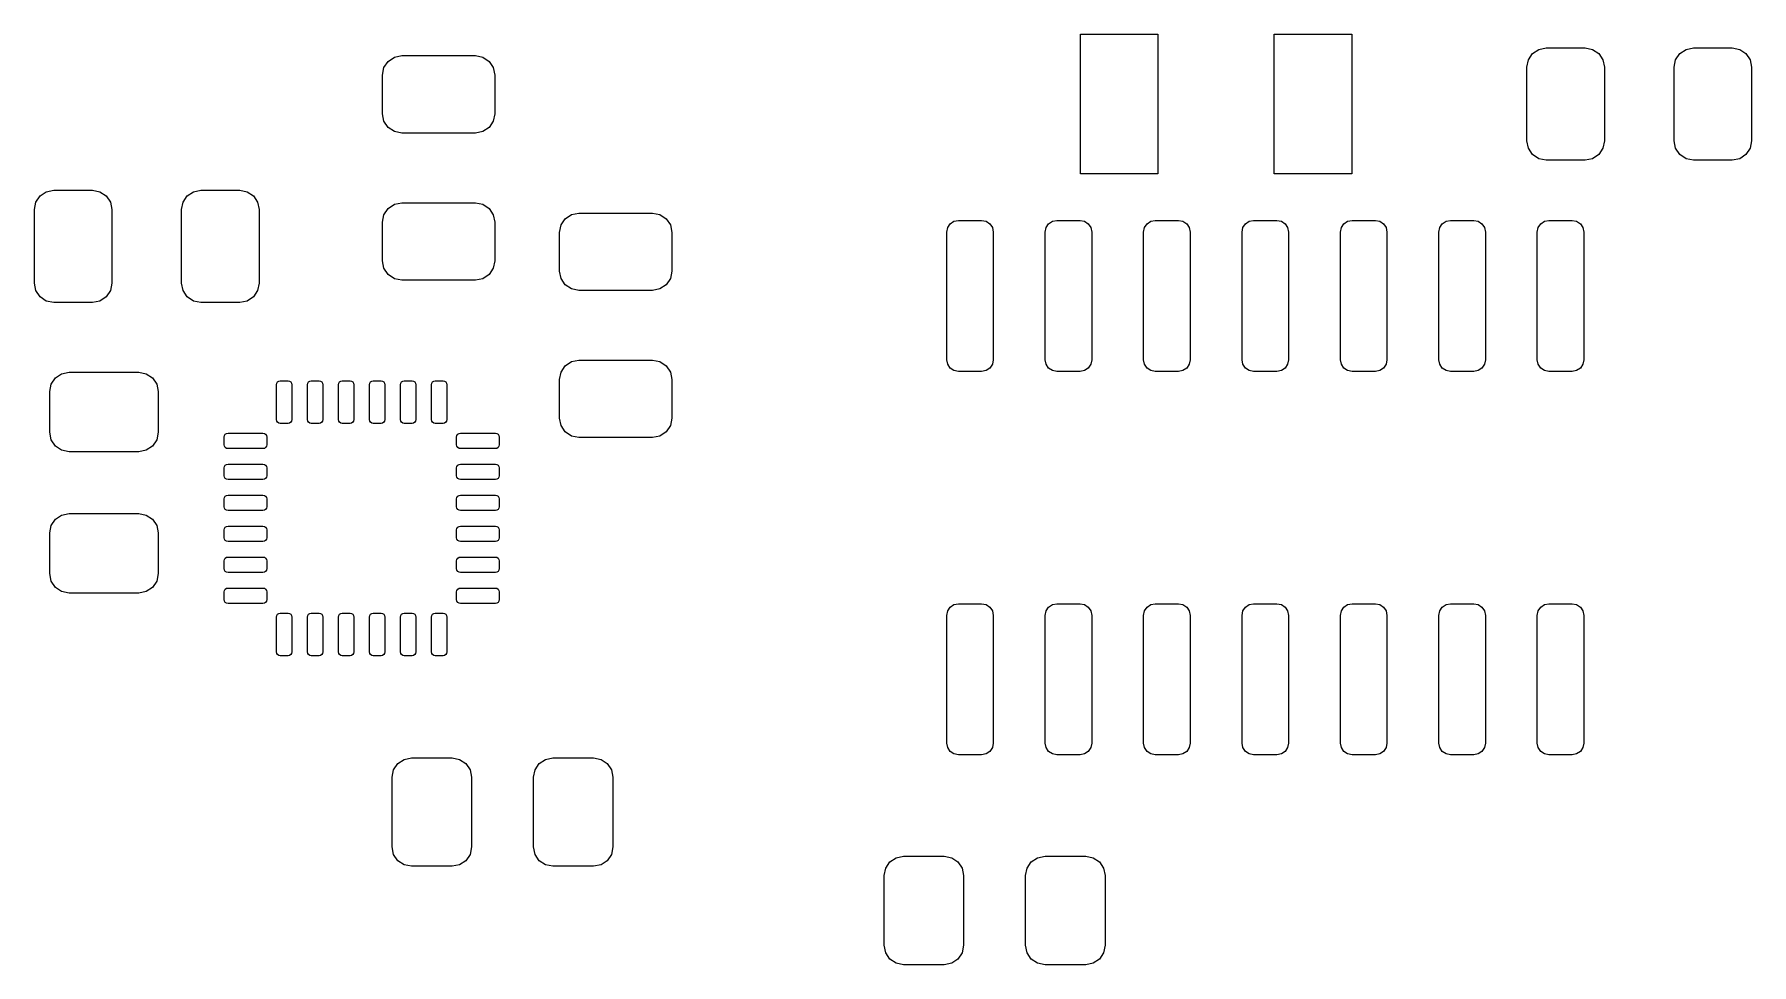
# Model space of a CAD drawing. Header units: inches. Extents: x -2.14 to 1.75, y 0.51 to 2.77.
# Drawn here: x -0.105 to 0.767, y 0.797 to 1.27 of the extents above; entities that cross this region are included whole.
import ezdxf

# ---------------------------------------------------------------- set-up
doc = ezdxf.new("R2010")
doc.units = ezdxf.units.IN
doc.header["$MEASUREMENT"] = 0
doc.layers.add('BLACK', color=250, linetype='CONTINUOUS')

msp = doc.modelspace()

# ---------------------------------------------------------------- linework, layer by layer
at = {"layer": 'BLACK', "linetype": 'CONTINUOUS'}
for p, q in [((0.4261, 1.19957), (0.4261, 1.27043)), ((0.4261, 1.27043), (0.46547, 1.27043)), ((0.46547, 1.27043), (0.46547, 1.19957)), ((0.52453, 1.19957), (0.52453, 1.27043)), ((0.52453, 1.27043), (0.5639, 1.27043)), ((0.5639, 1.27043), (0.5639, 1.19957)), ((0.07221, 1.25351), (0.07434, 1.2567)), ((0.07434, 1.2567), (0.07753, 1.25884)), ((0.07753, 1.25884), (0.0813, 1.25959)), ((0.0813, 1.25959), (0.1187, 1.25959)), ((0.1187, 1.25959), (0.12247, 1.25884)), ((0.12247, 1.25884), (0.12566, 1.2567)), ((0.12566, 1.2567), (0.12779, 1.25351)), ((0.65291, 1.2537), (0.65366, 1.25747)), ((0.65366, 1.25747), (0.6558, 1.26066)), ((0.6558, 1.26066), (0.65899, 1.26279)), ((0.65899, 1.26279), (0.66276, 1.26354)), ((0.66276, 1.26354), (0.68244, 1.26354)), ((0.68244, 1.26354), (0.68621, 1.26279)), ((0.68621, 1.26279), (0.6894, 1.26066)), ((0.6894, 1.26066), (0.69153, 1.25747)), ((0.69153, 1.25747), (0.69228, 1.2537)), ((0.72772, 1.2537), (0.72847, 1.25747)), ((0.72847, 1.25747), (0.7306, 1.26066)), ((0.7306, 1.26066), (0.73379, 1.26279)), ((0.73379, 1.26279), (0.73756, 1.26354)), ((0.73756, 1.26354), (0.75724, 1.26354)), ((0.75724, 1.26354), (0.76101, 1.26279)), ((0.76101, 1.26279), (0.7642, 1.26066)), ((0.7642, 1.26066), (0.76634, 1.25747)), ((0.76634, 1.25747), (0.76709, 1.2537)), ((0.07146, 1.24974), (0.07221, 1.25351)), ((0.07146, 1.23006), (0.07146, 1.24974)), ((0.12779, 1.25351), (0.12854, 1.24974)), ((0.12854, 1.24974), (0.12854, 1.23006)), ((0.65291, 1.2163), (0.65291, 1.2537)), ((0.69228, 1.2537), (0.69228, 1.2163)), ((0.72772, 1.2163), (0.72772, 1.2537)), ((0.76709, 1.2537), (0.76709, 1.2163)), ((0.07221, 1.22629), (0.07146, 1.23006)), ((0.07434, 1.2231), (0.07221, 1.22629)), ((0.07753, 1.22097), (0.07434, 1.2231)), ((0.12566, 1.2231), (0.12247, 1.22097)), ((0.12779, 1.22629), (0.12566, 1.2231)), ((0.12854, 1.23006), (0.12779, 1.22629)), ((0.0813, 1.22022), (0.07753, 1.22097)), ((0.1187, 1.22022), (0.0813, 1.22022)), ((0.12247, 1.22097), (0.1187, 1.22022)), ((0.65366, 1.21253), (0.65291, 1.2163)), ((0.69228, 1.2163), (0.69153, 1.21253)), ((0.72847, 1.21253), (0.72772, 1.2163)), ((0.76709, 1.2163), (0.76634, 1.21253)), ((0.6558, 1.20934), (0.65366, 1.21253)), ((0.65899, 1.20721), (0.6558, 1.20934)), ((0.66276, 1.20646), (0.65899, 1.20721)), ((0.68244, 1.20646), (0.66276, 1.20646)), ((0.68621, 1.20721), (0.68244, 1.20646)), ((0.6894, 1.20934), (0.68621, 1.20721)), ((0.69153, 1.21253), (0.6894, 1.20934)), ((0.7306, 1.20934), (0.72847, 1.21253)), ((0.73379, 1.20721), (0.7306, 1.20934)), ((0.73756, 1.20646), (0.73379, 1.20721)), ((0.75724, 1.20646), (0.73756, 1.20646)), ((0.76101, 1.20721), (0.75724, 1.20646)), ((0.7642, 1.20934), (0.76101, 1.20721)), ((0.76634, 1.21253), (0.7642, 1.20934)), ((0.46547, 1.19957), (0.4261, 1.19957)), ((0.5639, 1.19957), (0.52453, 1.19957)), ((-0.10461, 1.18507), (-0.10247, 1.18826)), ((-0.10247, 1.18826), (-0.09928, 1.19039)), ((-0.09928, 1.19039), (-0.09551, 1.19114)), ((-0.09551, 1.19114), (-0.07583, 1.19114)), ((-0.07583, 1.19114), (-0.07206, 1.19039)), ((-0.07206, 1.19039), (-0.06887, 1.18826)), ((-0.06887, 1.18826), (-0.06673, 1.18507)), ((-0.0298, 1.18507), (-0.02767, 1.18826)), ((-0.02767, 1.18826), (-0.02448, 1.19039)), ((-0.02448, 1.19039), (-0.02071, 1.19114)), ((-0.02071, 1.19114), (-0.00102, 1.19114)), ((-0.00102, 1.19114), (0.00274, 1.19039)), ((0.00274, 1.19039), (0.00594, 1.18826)), ((0.00594, 1.18826), (0.00807, 1.18507)), ((-0.10535, 1.1813), (-0.10461, 1.18507)), ((-0.10535, 1.1439), (-0.10535, 1.1813)), ((-0.06673, 1.18507), (-0.06598, 1.1813)), ((-0.06598, 1.1813), (-0.06598, 1.1439)), ((-0.03055, 1.1813), (-0.0298, 1.18507)), ((-0.03055, 1.1439), (-0.03055, 1.1813)), ((0.00807, 1.18507), (0.00882, 1.1813)), ((0.00882, 1.1813), (0.00882, 1.1439)), ((0.07146, 1.17494), (0.07221, 1.17871)), ((0.07221, 1.17871), (0.07434, 1.1819)), ((0.07434, 1.1819), (0.07753, 1.18403)), ((0.07753, 1.18403), (0.0813, 1.18478)), ((0.0813, 1.18478), (0.1187, 1.18478)), ((0.1187, 1.18478), (0.12247, 1.18403)), ((0.12247, 1.18403), (0.12566, 1.1819)), ((0.12566, 1.1819), (0.12779, 1.17871)), ((0.12779, 1.17871), (0.12854, 1.17494)), ((0.16434, 1.1767), (0.16753, 1.17884)), ((0.16753, 1.17884), (0.1713, 1.17959)), ((0.1713, 1.17959), (0.2087, 1.17959)), ((0.2087, 1.17959), (0.21247, 1.17884)), ((0.21247, 1.17884), (0.21566, 1.1767)), ((0.07146, 1.15526), (0.07146, 1.17494)), ((0.12854, 1.17494), (0.12854, 1.15526)), ((0.16146, 1.16974), (0.16221, 1.17351)), ((0.16146, 1.15006), (0.16146, 1.16974)), ((0.16221, 1.17351), (0.16434, 1.1767)), ((0.21566, 1.1767), (0.21779, 1.17351)), ((0.21779, 1.17351), (0.21854, 1.16974)), ((0.21854, 1.16974), (0.21854, 1.15006)), ((0.35819, 1.16992), (0.35864, 1.17218)), ((0.35819, 1.10496), (0.35819, 1.16992)), ((0.35864, 1.17218), (0.35992, 1.1741)), ((0.35992, 1.1741), (0.36183, 1.17538)), ((0.36183, 1.17538), (0.36409, 1.17583)), ((0.36409, 1.17583), (0.37591, 1.17583)), ((0.37591, 1.17583), (0.37817, 1.17538)), ((0.37817, 1.17538), (0.38008, 1.1741)), ((0.38008, 1.1741), (0.38136, 1.17218)), ((0.38136, 1.17218), (0.38181, 1.16992)), ((0.38181, 1.16992), (0.38181, 1.10496)), ((0.40819, 1.16992), (0.40864, 1.17218)), ((0.40819, 1.10496), (0.40819, 1.16992)), ((0.40864, 1.17218), (0.40992, 1.1741)), ((0.40992, 1.1741), (0.41183, 1.17538)), ((0.41183, 1.17538), (0.41409, 1.17583)), ((0.41409, 1.17583), (0.42591, 1.17583)), ((0.42591, 1.17583), (0.42817, 1.17538)), ((0.42817, 1.17538), (0.43008, 1.1741)), ((0.43008, 1.1741), (0.43136, 1.17218)), ((0.43136, 1.17218), (0.43181, 1.16992)), ((0.43181, 1.16992), (0.43181, 1.10496)), ((0.45819, 1.16992), (0.45864, 1.17218)), ((0.45819, 1.10496), (0.45819, 1.16992)), ((0.45864, 1.17218), (0.45992, 1.1741)), ((0.45992, 1.1741), (0.46183, 1.17538)), ((0.46183, 1.17538), (0.46409, 1.17583)), ((0.46409, 1.17583), (0.47591, 1.17583)), ((0.47591, 1.17583), (0.47817, 1.17538)), ((0.47817, 1.17538), (0.48008, 1.1741)), ((0.48008, 1.1741), (0.48136, 1.17218)), ((0.48136, 1.17218), (0.48181, 1.16992)), ((0.48181, 1.16992), (0.48181, 1.10496)), ((0.50819, 1.16992), (0.50864, 1.17218)), ((0.50819, 1.10496), (0.50819, 1.16992)), ((0.50864, 1.17218), (0.50992, 1.1741)), ((0.50992, 1.1741), (0.51183, 1.17538)), ((0.51183, 1.17538), (0.51409, 1.17583)), ((0.51409, 1.17583), (0.52591, 1.17583)), ((0.52591, 1.17583), (0.52817, 1.17538)), ((0.52817, 1.17538), (0.53008, 1.1741)), ((0.53008, 1.1741), (0.53136, 1.17218)), ((0.53136, 1.17218), (0.53181, 1.16992)), ((0.53181, 1.16992), (0.53181, 1.10496)), ((0.55819, 1.16992), (0.55864, 1.17218)), ((0.55819, 1.10496), (0.55819, 1.16992)), ((0.55864, 1.17218), (0.55992, 1.1741)), ((0.55992, 1.1741), (0.56183, 1.17538)), ((0.56183, 1.17538), (0.56409, 1.17583)), ((0.56409, 1.17583), (0.57591, 1.17583)), ((0.57591, 1.17583), (0.57817, 1.17538)), ((0.57817, 1.17538), (0.58008, 1.1741)), ((0.58008, 1.1741), (0.58136, 1.17218)), ((0.58136, 1.17218), (0.58181, 1.16992)), ((0.58181, 1.16992), (0.58181, 1.10496)), ((0.60819, 1.16992), (0.60864, 1.17218)), ((0.60819, 1.10496), (0.60819, 1.16992)), ((0.60864, 1.17218), (0.60992, 1.1741)), ((0.60992, 1.1741), (0.61183, 1.17538)), ((0.61183, 1.17538), (0.61409, 1.17583)), ((0.61409, 1.17583), (0.62591, 1.17583)), ((0.62591, 1.17583), (0.62817, 1.17538)), ((0.62817, 1.17538), (0.63008, 1.1741)), ((0.63008, 1.1741), (0.63136, 1.17218)), ((0.63136, 1.17218), (0.63181, 1.16992)), ((0.63181, 1.16992), (0.63181, 1.10496)), ((0.65819, 1.16992), (0.65864, 1.17218)), ((0.65819, 1.10496), (0.65819, 1.16992)), ((0.65864, 1.17218), (0.65992, 1.1741)), ((0.65992, 1.1741), (0.66183, 1.17538)), ((0.66183, 1.17538), (0.66409, 1.17583)), ((0.66409, 1.17583), (0.67591, 1.17583)), ((0.67591, 1.17583), (0.67817, 1.17538)), ((0.67817, 1.17538), (0.68008, 1.1741)), ((0.68008, 1.1741), (0.68136, 1.17218)), ((0.68136, 1.17218), (0.68181, 1.16992)), ((0.68181, 1.16992), (0.68181, 1.10496)), ((0.07221, 1.15149), (0.07146, 1.15526)), ((0.12854, 1.15526), (0.12779, 1.15149)), ((-0.10461, 1.14013), (-0.10535, 1.1439)), ((-0.06598, 1.1439), (-0.06673, 1.14013)), ((-0.0298, 1.14013), (-0.03055, 1.1439)), ((0.00882, 1.1439), (0.00807, 1.14013)), ((0.07434, 1.1483), (0.07221, 1.15149)), ((0.07753, 1.14616), (0.07434, 1.1483)), ((0.0813, 1.14541), (0.07753, 1.14616)), ((0.1187, 1.14541), (0.0813, 1.14541)), ((0.12247, 1.14616), (0.1187, 1.14541)), ((0.12566, 1.1483), (0.12247, 1.14616)), ((0.12779, 1.15149), (0.12566, 1.1483)), ((0.16221, 1.14629), (0.16146, 1.15006)), ((0.16434, 1.1431), (0.16221, 1.14629)), ((0.16753, 1.14097), (0.16434, 1.1431)), ((0.21566, 1.1431), (0.21247, 1.14097)), ((0.21779, 1.14629), (0.21566, 1.1431)), ((0.21854, 1.15006), (0.21779, 1.14629)), ((-0.10247, 1.13694), (-0.10461, 1.14013)), ((-0.09928, 1.1348), (-0.10247, 1.13694)), ((-0.09551, 1.13406), (-0.09928, 1.1348)), ((-0.07206, 1.1348), (-0.07583, 1.13406)), ((-0.06887, 1.13694), (-0.07206, 1.1348)), ((-0.06673, 1.14013), (-0.06887, 1.13694)), ((-0.02767, 1.13694), (-0.0298, 1.14013)), ((-0.02448, 1.1348), (-0.02767, 1.13694)), ((-0.02071, 1.13406), (-0.02448, 1.1348)), ((0.00274, 1.1348), (-0.00102, 1.13406)), ((0.00594, 1.13694), (0.00274, 1.1348)), ((0.00807, 1.14013), (0.00594, 1.13694)), ((0.1713, 1.14022), (0.16753, 1.14097)), ((0.2087, 1.14022), (0.1713, 1.14022)), ((0.21247, 1.14097), (0.2087, 1.14022)), ((-0.07583, 1.13406), (-0.09551, 1.13406)), ((-0.00102, 1.13406), (-0.02071, 1.13406)), ((0.16221, 1.09871), (0.16434, 1.1019)), ((0.16434, 1.1019), (0.16753, 1.10403)), ((0.16753, 1.10403), (0.1713, 1.10478)), ((0.1713, 1.10478), (0.2087, 1.10478)), ((0.2087, 1.10478), (0.21247, 1.10403)), ((0.21247, 1.10403), (0.21566, 1.1019)), ((0.21566, 1.1019), (0.21779, 1.09871)), ((0.35864, 1.1027), (0.35819, 1.10496)), ((0.35992, 1.10078), (0.35864, 1.1027)), ((0.36183, 1.0995), (0.35992, 1.10078)), ((0.36409, 1.09906), (0.36183, 1.0995)), ((0.37817, 1.0995), (0.37591, 1.09906)), ((0.38008, 1.10078), (0.37817, 1.0995)), ((0.38136, 1.1027), (0.38008, 1.10078)), ((0.38181, 1.10496), (0.38136, 1.1027)), ((0.40864, 1.1027), (0.40819, 1.10496)), ((0.40992, 1.10078), (0.40864, 1.1027)), ((0.41183, 1.0995), (0.40992, 1.10078)), ((0.41409, 1.09906), (0.41183, 1.0995)), ((0.42817, 1.0995), (0.42591, 1.09906)), ((0.43008, 1.10078), (0.42817, 1.0995)), ((0.43136, 1.1027), (0.43008, 1.10078)), ((0.43181, 1.10496), (0.43136, 1.1027)), ((0.45864, 1.1027), (0.45819, 1.10496)), ((0.45992, 1.10078), (0.45864, 1.1027)), ((0.46183, 1.0995), (0.45992, 1.10078)), ((0.46409, 1.09906), (0.46183, 1.0995)), ((0.47817, 1.0995), (0.47591, 1.09906)), ((0.48008, 1.10078), (0.47817, 1.0995)), ((0.48136, 1.1027), (0.48008, 1.10078)), ((0.48181, 1.10496), (0.48136, 1.1027)), ((0.50864, 1.1027), (0.50819, 1.10496)), ((0.50992, 1.10078), (0.50864, 1.1027)), ((0.51183, 1.0995), (0.50992, 1.10078)), ((0.51409, 1.09906), (0.51183, 1.0995)), ((0.52817, 1.0995), (0.52591, 1.09906)), ((0.53008, 1.10078), (0.52817, 1.0995)), ((0.53136, 1.1027), (0.53008, 1.10078)), ((0.53181, 1.10496), (0.53136, 1.1027)), ((0.55864, 1.1027), (0.55819, 1.10496)), ((0.55992, 1.10078), (0.55864, 1.1027)), ((0.56183, 1.0995), (0.55992, 1.10078)), ((0.56409, 1.09906), (0.56183, 1.0995)), ((0.57817, 1.0995), (0.57591, 1.09906)), ((0.58008, 1.10078), (0.57817, 1.0995)), ((0.58136, 1.1027), (0.58008, 1.10078)), ((0.58181, 1.10496), (0.58136, 1.1027)), ((0.60864, 1.1027), (0.60819, 1.10496)), ((0.60992, 1.10078), (0.60864, 1.1027)), ((0.61183, 1.0995), (0.60992, 1.10078)), ((0.61409, 1.09906), (0.61183, 1.0995)), ((0.62817, 1.0995), (0.62591, 1.09906)), ((0.63008, 1.10078), (0.62817, 1.0995)), ((0.63136, 1.1027), (0.63008, 1.10078)), ((0.63181, 1.10496), (0.63136, 1.1027)), ((0.65864, 1.1027), (0.65819, 1.10496)), ((0.65992, 1.10078), (0.65864, 1.1027)), ((0.66183, 1.0995), (0.65992, 1.10078)), ((0.66409, 1.09906), (0.66183, 1.0995)), ((0.67817, 1.0995), (0.67591, 1.09906)), ((0.68008, 1.10078), (0.67817, 1.0995)), ((0.68136, 1.1027), (0.68008, 1.10078)), ((0.68181, 1.10496), (0.68136, 1.1027)), ((-0.09756, 1.08876), (-0.09681, 1.09253)), ((-0.09681, 1.09253), (-0.09468, 1.09572)), ((-0.09468, 1.09572), (-0.09148, 1.09785)), ((-0.09148, 1.09785), (-0.08772, 1.0986)), ((-0.08772, 1.0986), (-0.05228, 1.0986)), ((-0.05228, 1.0986), (-0.04852, 1.09785)), ((-0.04852, 1.09785), (-0.04532, 1.09572)), ((-0.04532, 1.09572), (-0.04319, 1.09253)), ((-0.04319, 1.09253), (-0.04244, 1.08876)), ((0.01764, 1.09228), (0.01779, 1.09304)), ((0.01764, 1.07457), (0.01764, 1.09228)), ((0.01779, 1.09304), (0.01821, 1.09368)), ((0.01821, 1.09368), (0.01885, 1.0941)), ((0.01885, 1.0941), (0.01961, 1.09425)), ((0.01961, 1.09425), (0.02354, 1.09425)), ((0.02354, 1.09425), (0.0243, 1.0941)), ((0.0243, 1.0941), (0.02494, 1.09368)), ((0.02494, 1.09368), (0.02536, 1.09304)), ((0.02536, 1.09304), (0.02551, 1.09228)), ((0.02551, 1.09228), (0.02551, 1.07457)), ((0.03339, 1.09228), (0.03354, 1.09304)), ((0.03339, 1.07457), (0.03339, 1.09228)), ((0.03354, 1.09304), (0.03396, 1.09368)), ((0.03396, 1.09368), (0.0346, 1.0941)), ((0.0346, 1.0941), (0.03535, 1.09425)), ((0.03535, 1.09425), (0.03929, 1.09425)), ((0.03929, 1.09425), (0.04004, 1.0941)), ((0.04004, 1.0941), (0.04068, 1.09368)), ((0.04068, 1.09368), (0.04111, 1.09304)), ((0.04111, 1.09304), (0.04126, 1.09228)), ((0.04126, 1.09228), (0.04126, 1.07457)), ((0.04913, 1.09228), (0.04928, 1.09304)), ((0.04913, 1.07457), (0.04913, 1.09228)), ((0.04928, 1.09304), (0.04971, 1.09368)), ((0.04971, 1.09368), (0.05035, 1.0941)), ((0.05035, 1.0941), (0.0511, 1.09425)), ((0.0511, 1.09425), (0.05504, 1.09425)), ((0.05504, 1.09425), (0.05579, 1.0941)), ((0.05579, 1.0941), (0.05643, 1.09368)), ((0.05643, 1.09368), (0.05686, 1.09304)), ((0.05686, 1.09304), (0.05701, 1.09228)), ((0.05701, 1.09228), (0.05701, 1.07457)), ((0.06488, 1.09228), (0.06503, 1.09304)), ((0.06488, 1.07457), (0.06488, 1.09228)), ((0.06503, 1.09304), (0.06546, 1.09368)), ((0.06546, 1.09368), (0.0661, 1.0941)), ((0.0661, 1.0941), (0.06685, 1.09425)), ((0.06685, 1.09425), (0.07079, 1.09425)), ((0.07079, 1.09425), (0.07154, 1.0941)), ((0.07154, 1.0941), (0.07218, 1.09368)), ((0.07218, 1.09368), (0.07261, 1.09304)), ((0.07261, 1.09304), (0.07276, 1.09228)), ((0.07276, 1.09228), (0.07276, 1.07457)), ((0.08063, 1.09228), (0.08078, 1.09304)), ((0.08063, 1.07457), (0.08063, 1.09228)), ((0.08078, 1.09304), (0.08121, 1.09368)), ((0.08121, 1.09368), (0.08185, 1.0941)), ((0.08185, 1.0941), (0.0826, 1.09425)), ((0.0826, 1.09425), (0.08654, 1.09425)), ((0.08654, 1.09425), (0.08729, 1.0941)), ((0.08729, 1.0941), (0.08793, 1.09368)), ((0.08793, 1.09368), (0.08835, 1.09304)), ((0.08835, 1.09304), (0.0885, 1.09228)), ((0.0885, 1.09228), (0.0885, 1.07457)), ((0.09638, 1.09228), (0.09653, 1.09304)), ((0.09638, 1.07457), (0.09638, 1.09228)), ((0.09653, 1.09304), (0.09695, 1.09368)), ((0.09695, 1.09368), (0.09759, 1.0941)), ((0.09759, 1.0941), (0.09835, 1.09425)), ((0.09835, 1.09425), (0.10228, 1.09425)), ((0.10228, 1.09425), (0.10304, 1.0941)), ((0.10304, 1.0941), (0.10368, 1.09368)), ((0.10368, 1.09368), (0.1041, 1.09304)), ((0.1041, 1.09304), (0.10425, 1.09228)), ((0.10425, 1.09228), (0.10425, 1.07457)), ((0.16146, 1.09494), (0.16221, 1.09871)), ((0.16146, 1.07526), (0.16146, 1.09494)), ((0.21779, 1.09871), (0.21854, 1.09494)), ((0.21854, 1.09494), (0.21854, 1.07526)), ((0.37591, 1.09906), (0.36409, 1.09906)), ((0.42591, 1.09906), (0.41409, 1.09906)), ((0.47591, 1.09906), (0.46409, 1.09906)), ((0.52591, 1.09906), (0.51409, 1.09906)), ((0.57591, 1.09906), (0.56409, 1.09906)), ((0.62591, 1.09906), (0.61409, 1.09906)), ((0.67591, 1.09906), (0.66409, 1.09906)), ((-0.09756, 1.06809), (-0.09756, 1.08876)), ((-0.04244, 1.08876), (-0.04244, 1.06809)), ((0.01779, 1.07381), (0.01764, 1.07457)), ((0.01821, 1.07317), (0.01779, 1.07381)), ((0.01885, 1.07275), (0.01821, 1.07317)), ((0.02494, 1.07317), (0.0243, 1.07275)), ((0.02536, 1.07381), (0.02494, 1.07317)), ((0.02551, 1.07457), (0.02536, 1.07381)), ((0.03354, 1.07381), (0.03339, 1.07457)), ((0.03396, 1.07317), (0.03354, 1.07381)), ((0.0346, 1.07275), (0.03396, 1.07317)), ((0.04068, 1.07317), (0.04004, 1.07275)), ((0.04111, 1.07381), (0.04068, 1.07317)), ((0.04126, 1.07457), (0.04111, 1.07381)), ((0.04928, 1.07381), (0.04913, 1.07457)), ((0.04971, 1.07317), (0.04928, 1.07381)), ((0.05035, 1.07275), (0.04971, 1.07317)), ((0.05643, 1.07317), (0.05579, 1.07275)), ((0.05686, 1.07381), (0.05643, 1.07317)), ((0.05701, 1.07457), (0.05686, 1.07381)), ((0.06503, 1.07381), (0.06488, 1.07457)), ((0.06546, 1.07317), (0.06503, 1.07381)), ((0.0661, 1.07275), (0.06546, 1.07317)), ((0.07218, 1.07317), (0.07154, 1.07275)), ((0.07261, 1.07381), (0.07218, 1.07317)), ((0.07276, 1.07457), (0.07261, 1.07381)), ((0.08078, 1.07381), (0.08063, 1.07457)), ((0.08121, 1.07317), (0.08078, 1.07381)), ((0.08185, 1.07275), (0.08121, 1.07317)), ((0.08793, 1.07317), (0.08729, 1.07275)), ((0.08835, 1.07381), (0.08793, 1.07317)), ((0.0885, 1.07457), (0.08835, 1.07381)), ((0.09653, 1.07381), (0.09638, 1.07457)), ((0.09695, 1.07317), (0.09653, 1.07381)), ((0.09759, 1.07275), (0.09695, 1.07317)), ((0.10368, 1.07317), (0.10304, 1.07275)), ((0.1041, 1.07381), (0.10368, 1.07317)), ((0.10425, 1.07457), (0.1041, 1.07381)), ((0.16221, 1.07149), (0.16146, 1.07526)), ((0.21854, 1.07526), (0.21779, 1.07149)), ((-0.09681, 1.06432), (-0.09756, 1.06809)), ((-0.04244, 1.06809), (-0.04319, 1.06432)), ((-0.00894, 1.06571), (-0.00879, 1.06646)), ((-0.00894, 1.06177), (-0.00894, 1.06571)), ((-0.00879, 1.06646), (-0.00836, 1.0671)), ((-0.00836, 1.0671), (-0.00772, 1.06753)), ((-0.00772, 1.06753), (-0.00697, 1.06768)), ((-0.00697, 1.06768), (0.01075, 1.06768)), ((0.01075, 1.06768), (0.0115, 1.06753)), ((0.0115, 1.06753), (0.01214, 1.0671)), ((0.01214, 1.0671), (0.01257, 1.06646)), ((0.01257, 1.06646), (0.01272, 1.06571)), ((0.01272, 1.06571), (0.01272, 1.06177)), ((0.01961, 1.0726), (0.01885, 1.07275)), ((0.02354, 1.0726), (0.01961, 1.0726)), ((0.0243, 1.07275), (0.02354, 1.0726)), ((0.03535, 1.0726), (0.0346, 1.07275)), ((0.03929, 1.0726), (0.03535, 1.0726)), ((0.04004, 1.07275), (0.03929, 1.0726)), ((0.0511, 1.0726), (0.05035, 1.07275)), ((0.05504, 1.0726), (0.0511, 1.0726)), ((0.05579, 1.07275), (0.05504, 1.0726)), ((0.06685, 1.0726), (0.0661, 1.07275)), ((0.07079, 1.0726), (0.06685, 1.0726)), ((0.07154, 1.07275), (0.07079, 1.0726)), ((0.0826, 1.0726), (0.08185, 1.07275)), ((0.08654, 1.0726), (0.0826, 1.0726)), ((0.08729, 1.07275), (0.08654, 1.0726)), ((0.09835, 1.0726), (0.09759, 1.07275)), ((0.10228, 1.0726), (0.09835, 1.0726)), ((0.10304, 1.07275), (0.10228, 1.0726)), ((0.10917, 1.06571), (0.10932, 1.06646)), ((0.10917, 1.06177), (0.10917, 1.06571)), ((0.10932, 1.06646), (0.10975, 1.0671)), ((0.10975, 1.0671), (0.11039, 1.06753)), ((0.11039, 1.06753), (0.11114, 1.06768)), ((0.11114, 1.06768), (0.12886, 1.06768)), ((0.12886, 1.06768), (0.12961, 1.06753)), ((0.12961, 1.06753), (0.13025, 1.0671)), ((0.13025, 1.0671), (0.13068, 1.06646)), ((0.13068, 1.06646), (0.13083, 1.06571)), ((0.13083, 1.06571), (0.13083, 1.06177)), ((0.16434, 1.0683), (0.16221, 1.07149)), ((0.16753, 1.06616), (0.16434, 1.0683)), ((0.1713, 1.06541), (0.16753, 1.06616)), ((0.2087, 1.06541), (0.1713, 1.06541)), ((0.21247, 1.06616), (0.2087, 1.06541)), ((0.21566, 1.0683), (0.21247, 1.06616)), ((0.21779, 1.07149), (0.21566, 1.0683)), ((-0.09468, 1.06113), (-0.09681, 1.06432)), ((-0.09148, 1.059), (-0.09468, 1.06113)), ((-0.08772, 1.05825), (-0.09148, 1.059)), ((-0.05228, 1.05825), (-0.08772, 1.05825)), ((-0.04852, 1.059), (-0.05228, 1.05825)), ((-0.04532, 1.06113), (-0.04852, 1.059)), ((-0.04319, 1.06432), (-0.04532, 1.06113)), ((-0.00879, 1.06102), (-0.00894, 1.06177)), ((-0.00836, 1.06038), (-0.00879, 1.06102)), ((-0.00772, 1.05995), (-0.00836, 1.06038)), ((-0.00697, 1.0598), (-0.00772, 1.05995)), ((0.01075, 1.0598), (-0.00697, 1.0598)), ((0.0115, 1.05995), (0.01075, 1.0598)), ((0.01214, 1.06038), (0.0115, 1.05995)), ((0.01257, 1.06102), (0.01214, 1.06038)), ((0.01272, 1.06177), (0.01257, 1.06102)), ((0.10932, 1.06102), (0.10917, 1.06177)), ((0.10975, 1.06038), (0.10932, 1.06102)), ((0.11039, 1.05995), (0.10975, 1.06038)), ((0.11114, 1.0598), (0.11039, 1.05995)), ((0.12886, 1.0598), (0.11114, 1.0598)), ((0.12961, 1.05995), (0.12886, 1.0598)), ((0.13025, 1.06038), (0.12961, 1.05995)), ((0.13068, 1.06102), (0.13025, 1.06038)), ((0.13083, 1.06177), (0.13068, 1.06102)), ((-0.00894, 1.04996), (-0.00879, 1.05071)), ((-0.00894, 1.04602), (-0.00894, 1.04996)), ((-0.00879, 1.05071), (-0.00836, 1.05135)), ((-0.00836, 1.05135), (-0.00772, 1.05178)), ((-0.00772, 1.05178), (-0.00697, 1.05193)), ((-0.00697, 1.05193), (0.01075, 1.05193)), ((0.01075, 1.05193), (0.0115, 1.05178)), ((0.0115, 1.05178), (0.01214, 1.05135)), ((0.01214, 1.05135), (0.01257, 1.05071)), ((0.01257, 1.05071), (0.01272, 1.04996)), ((0.01272, 1.04996), (0.01272, 1.04602)), ((0.10917, 1.04996), (0.10932, 1.05071)), ((0.10917, 1.04602), (0.10917, 1.04996)), ((0.10932, 1.05071), (0.10975, 1.05135)), ((0.10975, 1.05135), (0.11039, 1.05178)), ((0.11039, 1.05178), (0.11114, 1.05193)), ((0.11114, 1.05193), (0.12886, 1.05193)), ((0.12886, 1.05193), (0.12961, 1.05178)), ((0.12961, 1.05178), (0.13025, 1.05135)), ((0.13025, 1.05135), (0.13068, 1.05071)), ((0.13068, 1.05071), (0.13083, 1.04996)), ((0.13083, 1.04996), (0.13083, 1.04602)), ((-0.00879, 1.04527), (-0.00894, 1.04602)), ((-0.00836, 1.04463), (-0.00879, 1.04527)), ((-0.00772, 1.0442), (-0.00836, 1.04463)), ((-0.00697, 1.04406), (-0.00772, 1.0442)), ((0.01075, 1.04406), (-0.00697, 1.04406)), ((0.0115, 1.0442), (0.01075, 1.04406)), ((0.01214, 1.04463), (0.0115, 1.0442)), ((0.01257, 1.04527), (0.01214, 1.04463)), ((0.01272, 1.04602), (0.01257, 1.04527)), ((0.10932, 1.04527), (0.10917, 1.04602)), ((0.10975, 1.04463), (0.10932, 1.04527)), ((0.11039, 1.0442), (0.10975, 1.04463)), ((0.11114, 1.04406), (0.11039, 1.0442)), ((0.12886, 1.04406), (0.11114, 1.04406)), ((0.12961, 1.0442), (0.12886, 1.04406)), ((0.13025, 1.04463), (0.12961, 1.0442)), ((0.13068, 1.04527), (0.13025, 1.04463)), ((0.13083, 1.04602), (0.13068, 1.04527)), ((-0.00894, 1.03421), (-0.00879, 1.03497)), ((-0.00894, 1.03028), (-0.00894, 1.03421)), ((-0.00879, 1.02952), (-0.00894, 1.03028)), ((-0.00879, 1.03497), (-0.00836, 1.0356)), ((-0.00836, 1.02888), (-0.00879, 1.02952)), ((-0.00836, 1.0356), (-0.00772, 1.03603)), ((-0.00772, 1.03603), (-0.00697, 1.03618)), ((-0.00697, 1.03618), (0.01075, 1.03618)), ((0.01075, 1.03618), (0.0115, 1.03603)), ((0.0115, 1.03603), (0.01214, 1.0356)), ((0.01214, 1.0356), (0.01257, 1.03497)), ((0.01257, 1.02952), (0.01214, 1.02888)), ((0.01257, 1.03497), (0.01272, 1.03421)), ((0.01272, 1.03028), (0.01257, 1.02952)), ((0.01272, 1.03421), (0.01272, 1.03028)), ((0.10917, 1.03421), (0.10932, 1.03497)), ((0.10917, 1.03028), (0.10917, 1.03421)), ((0.10932, 1.02952), (0.10917, 1.03028)), ((0.10932, 1.03497), (0.10975, 1.0356)), ((0.10975, 1.02888), (0.10932, 1.02952)), ((0.10975, 1.0356), (0.11039, 1.03603)), ((0.11039, 1.03603), (0.11114, 1.03618)), ((0.11114, 1.03618), (0.12886, 1.03618)), ((0.12886, 1.03618), (0.12961, 1.03603)), ((0.12961, 1.03603), (0.13025, 1.0356)), ((0.13025, 1.0356), (0.13068, 1.03497)), ((0.13068, 1.02952), (0.13025, 1.02888)), ((0.13068, 1.03497), (0.13083, 1.03421)), ((0.13083, 1.03028), (0.13068, 1.02952)), ((0.13083, 1.03421), (0.13083, 1.03028)), ((-0.09681, 1.02068), (-0.09468, 1.02387)), ((-0.09468, 1.02387), (-0.09148, 1.026)), ((-0.09148, 1.026), (-0.08772, 1.02675)), ((-0.08772, 1.02675), (-0.05228, 1.02675)), ((-0.05228, 1.02675), (-0.04852, 1.026)), ((-0.04852, 1.026), (-0.04532, 1.02387)), ((-0.04532, 1.02387), (-0.04319, 1.02068)), ((-0.00772, 1.02846), (-0.00836, 1.02888)), ((-0.00697, 1.02831), (-0.00772, 1.02846)), ((0.01075, 1.02831), (-0.00697, 1.02831)), ((0.0115, 1.02846), (0.01075, 1.02831)), ((0.01214, 1.02888), (0.0115, 1.02846)), ((0.11039, 1.02846), (0.10975, 1.02888)), ((0.11114, 1.02831), (0.11039, 1.02846)), ((0.12886, 1.02831), (0.11114, 1.02831)), ((0.12961, 1.02846), (0.12886, 1.02831)), ((0.13025, 1.02888), (0.12961, 1.02846)), ((-0.09756, 1.01691), (-0.09681, 1.02068)), ((-0.09756, 0.99624), (-0.09756, 1.01691)), ((-0.04319, 1.02068), (-0.04244, 1.01691)), ((-0.04244, 1.01691), (-0.04244, 0.99624)), ((-0.00894, 1.01846), (-0.00879, 1.01922)), ((-0.00894, 1.01453), (-0.00894, 1.01846)), ((-0.00879, 1.01377), (-0.00894, 1.01453)), ((-0.00879, 1.01922), (-0.00836, 1.01986)), ((-0.00836, 1.01314), (-0.00879, 1.01377)), ((-0.00836, 1.01986), (-0.00772, 1.02028)), ((-0.00772, 1.01271), (-0.00836, 1.01314)), ((-0.00772, 1.02028), (-0.00697, 1.02043)), ((-0.00697, 1.01256), (-0.00772, 1.01271)), ((-0.00697, 1.02043), (0.01075, 1.02043)), ((0.01075, 1.01256), (-0.00697, 1.01256)), ((0.01075, 1.02043), (0.0115, 1.02028)), ((0.0115, 1.01271), (0.01075, 1.01256)), ((0.0115, 1.02028), (0.01214, 1.01986)), ((0.01214, 1.01314), (0.0115, 1.01271)), ((0.01214, 1.01986), (0.01257, 1.01922)), ((0.01257, 1.01377), (0.01214, 1.01314)), ((0.01257, 1.01922), (0.01272, 1.01846)), ((0.01272, 1.01453), (0.01257, 1.01377)), ((0.01272, 1.01846), (0.01272, 1.01453)), ((0.10917, 1.01846), (0.10932, 1.01922)), ((0.10917, 1.01453), (0.10917, 1.01846)), ((0.10932, 1.01377), (0.10917, 1.01453)), ((0.10932, 1.01922), (0.10975, 1.01986)), ((0.10975, 1.01314), (0.10932, 1.01377)), ((0.10975, 1.01986), (0.11039, 1.02028)), ((0.11039, 1.01271), (0.10975, 1.01314)), ((0.11039, 1.02028), (0.11114, 1.02043)), ((0.11114, 1.01256), (0.11039, 1.01271)), ((0.11114, 1.02043), (0.12886, 1.02043)), ((0.12886, 1.01256), (0.11114, 1.01256)), ((0.12886, 1.02043), (0.12961, 1.02028)), ((0.12961, 1.01271), (0.12886, 1.01256)), ((0.12961, 1.02028), (0.13025, 1.01986)), ((0.13025, 1.01314), (0.12961, 1.01271)), ((0.13025, 1.01986), (0.13068, 1.01922)), ((0.13068, 1.01377), (0.13025, 1.01314)), ((0.13068, 1.01922), (0.13083, 1.01846)), ((0.13083, 1.01453), (0.13068, 1.01377)), ((0.13083, 1.01846), (0.13083, 1.01453)), ((-0.00894, 1.00272), (-0.00879, 1.00347)), ((-0.00879, 1.00347), (-0.00836, 1.00411)), ((-0.00836, 1.00411), (-0.00772, 1.00454)), ((-0.00772, 1.00454), (-0.00697, 1.00469)), ((-0.00697, 1.00469), (0.01075, 1.00469)), ((0.01075, 1.00469), (0.0115, 1.00454)), ((0.0115, 1.00454), (0.01214, 1.00411)), ((0.01214, 1.00411), (0.01257, 1.00347)), ((0.01257, 1.00347), (0.01272, 1.00272)), ((0.10917, 1.00272), (0.10932, 1.00347)), ((0.10932, 1.00347), (0.10975, 1.00411)), ((0.10975, 1.00411), (0.11039, 1.00454)), ((0.11039, 1.00454), (0.11114, 1.00469)), ((0.11114, 1.00469), (0.12886, 1.00469)), ((0.12886, 1.00469), (0.12961, 1.00454)), ((0.12961, 1.00454), (0.13025, 1.00411)), ((0.13025, 1.00411), (0.13068, 1.00347)), ((0.13068, 1.00347), (0.13083, 1.00272)), ((-0.09681, 0.99247), (-0.09756, 0.99624)), ((-0.04244, 0.99624), (-0.04319, 0.99247)), ((-0.00894, 0.99878), (-0.00894, 1.00272)), ((-0.00879, 0.99803), (-0.00894, 0.99878)), ((-0.00836, 0.99739), (-0.00879, 0.99803)), ((-0.00772, 0.99696), (-0.00836, 0.99739)), ((-0.00697, 0.99681), (-0.00772, 0.99696)), ((0.01075, 0.99681), (-0.00697, 0.99681)), ((0.0115, 0.99696), (0.01075, 0.99681)), ((0.01214, 0.99739), (0.0115, 0.99696)), ((0.01257, 0.99803), (0.01214, 0.99739)), ((0.01272, 0.99878), (0.01257, 0.99803)), ((0.01272, 1.00272), (0.01272, 0.99878)), ((0.10917, 0.99878), (0.10917, 1.00272)), ((0.10932, 0.99803), (0.10917, 0.99878)), ((0.10975, 0.99739), (0.10932, 0.99803)), ((0.11039, 0.99696), (0.10975, 0.99739)), ((0.11114, 0.99681), (0.11039, 0.99696)), ((0.12886, 0.99681), (0.11114, 0.99681)), ((0.12961, 0.99696), (0.12886, 0.99681)), ((0.13025, 0.99739), (0.12961, 0.99696)), ((0.13068, 0.99803), (0.13025, 0.99739)), ((0.13083, 0.99878), (0.13068, 0.99803)), ((0.13083, 1.00272), (0.13083, 0.99878)), ((-0.09468, 0.98928), (-0.09681, 0.99247)), ((-0.09148, 0.98715), (-0.09468, 0.98928)), ((-0.08772, 0.9864), (-0.09148, 0.98715)), ((-0.05228, 0.9864), (-0.08772, 0.9864)), ((-0.04852, 0.98715), (-0.05228, 0.9864)), ((-0.04532, 0.98928), (-0.04852, 0.98715)), ((-0.04319, 0.99247), (-0.04532, 0.98928)), ((-0.00894, 0.98697), (-0.00879, 0.98772)), ((-0.00894, 0.98303), (-0.00894, 0.98697)), ((-0.00879, 0.98772), (-0.00836, 0.98836)), ((-0.00836, 0.98836), (-0.00772, 0.98879)), ((-0.00772, 0.98879), (-0.00697, 0.98894)), ((-0.00697, 0.98894), (0.01075, 0.98894)), ((0.01075, 0.98894), (0.0115, 0.98879)), ((0.0115, 0.98879), (0.01214, 0.98836)), ((0.01214, 0.98836), (0.01257, 0.98772)), ((0.01257, 0.98772), (0.01272, 0.98697)), ((0.01272, 0.98697), (0.01272, 0.98303)), ((0.10917, 0.98697), (0.10932, 0.98772)), ((0.10917, 0.98303), (0.10917, 0.98697)), ((0.10932, 0.98772), (0.10975, 0.98836)), ((0.10975, 0.98836), (0.11039, 0.98879)), ((0.11039, 0.98879), (0.11114, 0.98894)), ((0.11114, 0.98894), (0.12886, 0.98894)), ((0.12886, 0.98894), (0.12961, 0.98879)), ((0.12961, 0.98879), (0.13025, 0.98836)), ((0.13025, 0.98836), (0.13068, 0.98772)), ((0.13068, 0.98772), (0.13083, 0.98697)), ((0.13083, 0.98697), (0.13083, 0.98303)), ((-0.00879, 0.98228), (-0.00894, 0.98303)), ((-0.00836, 0.98164), (-0.00879, 0.98228)), ((-0.00772, 0.98121), (-0.00836, 0.98164)), ((-0.00697, 0.98106), (-0.00772, 0.98121)), ((0.01075, 0.98106), (-0.00697, 0.98106)), ((0.0115, 0.98121), (0.01075, 0.98106)), ((0.01214, 0.98164), (0.0115, 0.98121)), ((0.01257, 0.98228), (0.01214, 0.98164)), ((0.01272, 0.98303), (0.01257, 0.98228)), ((0.10932, 0.98228), (0.10917, 0.98303)), ((0.10975, 0.98164), (0.10932, 0.98228)), ((0.11039, 0.98121), (0.10975, 0.98164)), ((0.11114, 0.98106), (0.11039, 0.98121)), ((0.12886, 0.98106), (0.11114, 0.98106)), ((0.12961, 0.98121), (0.12886, 0.98106)), ((0.13025, 0.98164), (0.12961, 0.98121)), ((0.13068, 0.98228), (0.13025, 0.98164)), ((0.13083, 0.98303), (0.13068, 0.98228)), ((0.35819, 0.97504), (0.35864, 0.9773)), ((0.35864, 0.9773), (0.35992, 0.97922)), ((0.35992, 0.97922), (0.36183, 0.9805)), ((0.36183, 0.9805), (0.36409, 0.98094)), ((0.36409, 0.98094), (0.37591, 0.98094)), ((0.37591, 0.98094), (0.37817, 0.9805)), ((0.37817, 0.9805), (0.38008, 0.97922)), ((0.38008, 0.97922), (0.38136, 0.9773)), ((0.38136, 0.9773), (0.38181, 0.97504)), ((0.40819, 0.97504), (0.40864, 0.9773)), ((0.40864, 0.9773), (0.40992, 0.97922)), ((0.40992, 0.97922), (0.41183, 0.9805)), ((0.41183, 0.9805), (0.41409, 0.98094)), ((0.41409, 0.98094), (0.42591, 0.98094)), ((0.42591, 0.98094), (0.42817, 0.9805)), ((0.42817, 0.9805), (0.43008, 0.97922)), ((0.43008, 0.97922), (0.43136, 0.9773)), ((0.43136, 0.9773), (0.43181, 0.97504)), ((0.45819, 0.97504), (0.45864, 0.9773)), ((0.45864, 0.9773), (0.45992, 0.97922)), ((0.45992, 0.97922), (0.46183, 0.9805)), ((0.46183, 0.9805), (0.46409, 0.98094)), ((0.46409, 0.98094), (0.47591, 0.98094)), ((0.47591, 0.98094), (0.47817, 0.9805)), ((0.47817, 0.9805), (0.48008, 0.97922)), ((0.48008, 0.97922), (0.48136, 0.9773)), ((0.48136, 0.9773), (0.48181, 0.97504)), ((0.50819, 0.97504), (0.50864, 0.9773)), ((0.50864, 0.9773), (0.50992, 0.97922)), ((0.50992, 0.97922), (0.51183, 0.9805)), ((0.51183, 0.9805), (0.51409, 0.98094)), ((0.51409, 0.98094), (0.52591, 0.98094)), ((0.52591, 0.98094), (0.52817, 0.9805)), ((0.52817, 0.9805), (0.53008, 0.97922)), ((0.53008, 0.97922), (0.53136, 0.9773)), ((0.53136, 0.9773), (0.53181, 0.97504)), ((0.55819, 0.97504), (0.55864, 0.9773)), ((0.55864, 0.9773), (0.55992, 0.97922)), ((0.55992, 0.97922), (0.56183, 0.9805)), ((0.56183, 0.9805), (0.56409, 0.98094)), ((0.56409, 0.98094), (0.57591, 0.98094)), ((0.57591, 0.98094), (0.57817, 0.9805)), ((0.57817, 0.9805), (0.58008, 0.97922)), ((0.58008, 0.97922), (0.58136, 0.9773)), ((0.58136, 0.9773), (0.58181, 0.97504)), ((0.60819, 0.97504), (0.60864, 0.9773)), ((0.60864, 0.9773), (0.60992, 0.97922)), ((0.60992, 0.97922), (0.61183, 0.9805)), ((0.61183, 0.9805), (0.61409, 0.98094)), ((0.61409, 0.98094), (0.62591, 0.98094)), ((0.62591, 0.98094), (0.62817, 0.9805)), ((0.62817, 0.9805), (0.63008, 0.97922)), ((0.63008, 0.97922), (0.63136, 0.9773)), ((0.63136, 0.9773), (0.63181, 0.97504)), ((0.65819, 0.97504), (0.65864, 0.9773)), ((0.65864, 0.9773), (0.65992, 0.97922)), ((0.65992, 0.97922), (0.66183, 0.9805)), ((0.66183, 0.9805), (0.66409, 0.98094)), ((0.66409, 0.98094), (0.67591, 0.98094)), ((0.67591, 0.98094), (0.67817, 0.9805)), ((0.67817, 0.9805), (0.68008, 0.97922)), ((0.68008, 0.97922), (0.68136, 0.9773)), ((0.68136, 0.9773), (0.68181, 0.97504)), ((0.01764, 0.97417), (0.01779, 0.97493)), ((0.01764, 0.95646), (0.01764, 0.97417)), ((0.01779, 0.97493), (0.01821, 0.97557)), ((0.01821, 0.97557), (0.01885, 0.97599)), ((0.01885, 0.97599), (0.01961, 0.97614)), ((0.01961, 0.97614), (0.02354, 0.97614)), ((0.02354, 0.97614), (0.0243, 0.97599)), ((0.0243, 0.97599), (0.02494, 0.97557)), ((0.02494, 0.97557), (0.02536, 0.97493)), ((0.02536, 0.97493), (0.02551, 0.97417)), ((0.02551, 0.97417), (0.02551, 0.95646)), ((0.03339, 0.97417), (0.03354, 0.97493)), ((0.03339, 0.95646), (0.03339, 0.97417)), ((0.03354, 0.97493), (0.03396, 0.97557)), ((0.03396, 0.97557), (0.0346, 0.97599)), ((0.0346, 0.97599), (0.03535, 0.97614)), ((0.03535, 0.97614), (0.03929, 0.97614)), ((0.03929, 0.97614), (0.04004, 0.97599)), ((0.04004, 0.97599), (0.04068, 0.97557)), ((0.04068, 0.97557), (0.04111, 0.97493)), ((0.04111, 0.97493), (0.04126, 0.97417)), ((0.04126, 0.97417), (0.04126, 0.95646)), ((0.04913, 0.97417), (0.04928, 0.97493)), ((0.04913, 0.95646), (0.04913, 0.97417)), ((0.04928, 0.97493), (0.04971, 0.97557)), ((0.04971, 0.97557), (0.05035, 0.97599)), ((0.05035, 0.97599), (0.0511, 0.97614)), ((0.0511, 0.97614), (0.05504, 0.97614)), ((0.05504, 0.97614), (0.05579, 0.97599)), ((0.05579, 0.97599), (0.05643, 0.97557)), ((0.05643, 0.97557), (0.05686, 0.97493)), ((0.05686, 0.97493), (0.05701, 0.97417)), ((0.05701, 0.97417), (0.05701, 0.95646)), ((0.06488, 0.97417), (0.06503, 0.97493)), ((0.06488, 0.95646), (0.06488, 0.97417)), ((0.06503, 0.97493), (0.06546, 0.97557)), ((0.06546, 0.97557), (0.0661, 0.97599)), ((0.0661, 0.97599), (0.06685, 0.97614)), ((0.06685, 0.97614), (0.07079, 0.97614)), ((0.07079, 0.97614), (0.07154, 0.97599)), ((0.07154, 0.97599), (0.07218, 0.97557)), ((0.07218, 0.97557), (0.07261, 0.97493)), ((0.07261, 0.97493), (0.07276, 0.97417)), ((0.07276, 0.97417), (0.07276, 0.95646)), ((0.08063, 0.97417), (0.08078, 0.97493)), ((0.08063, 0.95646), (0.08063, 0.97417)), ((0.08078, 0.97493), (0.08121, 0.97557)), ((0.08121, 0.97557), (0.08185, 0.97599)), ((0.08185, 0.97599), (0.0826, 0.97614)), ((0.0826, 0.97614), (0.08654, 0.97614)), ((0.08654, 0.97614), (0.08729, 0.97599)), ((0.08729, 0.97599), (0.08793, 0.97557)), ((0.08793, 0.97557), (0.08835, 0.97493)), ((0.08835, 0.97493), (0.0885, 0.97417)), ((0.0885, 0.97417), (0.0885, 0.95646)), ((0.09638, 0.97417), (0.09653, 0.97493)), ((0.09638, 0.95646), (0.09638, 0.97417)), ((0.09653, 0.97493), (0.09695, 0.97557)), ((0.09695, 0.97557), (0.09759, 0.97599)), ((0.09759, 0.97599), (0.09835, 0.97614)), ((0.09835, 0.97614), (0.10228, 0.97614)), ((0.10228, 0.97614), (0.10304, 0.97599)), ((0.10304, 0.97599), (0.10368, 0.97557)), ((0.10368, 0.97557), (0.1041, 0.97493)), ((0.1041, 0.97493), (0.10425, 0.97417)), ((0.10425, 0.97417), (0.10425, 0.95646)), ((0.35819, 0.91008), (0.35819, 0.97504)), ((0.38181, 0.97504), (0.38181, 0.91008)), ((0.40819, 0.91008), (0.40819, 0.97504)), ((0.43181, 0.97504), (0.43181, 0.91008)), ((0.45819, 0.91008), (0.45819, 0.97504)), ((0.48181, 0.97504), (0.48181, 0.91008)), ((0.50819, 0.91008), (0.50819, 0.97504)), ((0.53181, 0.97504), (0.53181, 0.91008)), ((0.55819, 0.91008), (0.55819, 0.97504)), ((0.58181, 0.97504), (0.58181, 0.91008)), ((0.60819, 0.91008), (0.60819, 0.97504)), ((0.63181, 0.97504), (0.63181, 0.91008)), ((0.65819, 0.91008), (0.65819, 0.97504)), ((0.68181, 0.97504), (0.68181, 0.91008)), ((0.01779, 0.9557), (0.01764, 0.95646)), ((0.01821, 0.95506), (0.01779, 0.9557)), ((0.01885, 0.95464), (0.01821, 0.95506)), ((0.01961, 0.95449), (0.01885, 0.95464)), ((0.02354, 0.95449), (0.01961, 0.95449)), ((0.0243, 0.95464), (0.02354, 0.95449)), ((0.02494, 0.95506), (0.0243, 0.95464)), ((0.02536, 0.9557), (0.02494, 0.95506)), ((0.02551, 0.95646), (0.02536, 0.9557)), ((0.03354, 0.9557), (0.03339, 0.95646)), ((0.03396, 0.95506), (0.03354, 0.9557)), ((0.0346, 0.95464), (0.03396, 0.95506)), ((0.03535, 0.95449), (0.0346, 0.95464)), ((0.03929, 0.95449), (0.03535, 0.95449)), ((0.04004, 0.95464), (0.03929, 0.95449)), ((0.04068, 0.95506), (0.04004, 0.95464)), ((0.04111, 0.9557), (0.04068, 0.95506)), ((0.04126, 0.95646), (0.04111, 0.9557)), ((0.04928, 0.9557), (0.04913, 0.95646)), ((0.04971, 0.95506), (0.04928, 0.9557)), ((0.05035, 0.95464), (0.04971, 0.95506)), ((0.0511, 0.95449), (0.05035, 0.95464)), ((0.05504, 0.95449), (0.0511, 0.95449)), ((0.05579, 0.95464), (0.05504, 0.95449)), ((0.05643, 0.95506), (0.05579, 0.95464)), ((0.05686, 0.9557), (0.05643, 0.95506)), ((0.05701, 0.95646), (0.05686, 0.9557)), ((0.06503, 0.9557), (0.06488, 0.95646)), ((0.06546, 0.95506), (0.06503, 0.9557)), ((0.0661, 0.95464), (0.06546, 0.95506)), ((0.06685, 0.95449), (0.0661, 0.95464)), ((0.07079, 0.95449), (0.06685, 0.95449)), ((0.07154, 0.95464), (0.07079, 0.95449)), ((0.07218, 0.95506), (0.07154, 0.95464)), ((0.07261, 0.9557), (0.07218, 0.95506)), ((0.07276, 0.95646), (0.07261, 0.9557)), ((0.08078, 0.9557), (0.08063, 0.95646)), ((0.08121, 0.95506), (0.08078, 0.9557)), ((0.08185, 0.95464), (0.08121, 0.95506)), ((0.0826, 0.95449), (0.08185, 0.95464)), ((0.08654, 0.95449), (0.0826, 0.95449)), ((0.08729, 0.95464), (0.08654, 0.95449)), ((0.08793, 0.95506), (0.08729, 0.95464)), ((0.08835, 0.9557), (0.08793, 0.95506)), ((0.0885, 0.95646), (0.08835, 0.9557)), ((0.09653, 0.9557), (0.09638, 0.95646)), ((0.09695, 0.95506), (0.09653, 0.9557)), ((0.09759, 0.95464), (0.09695, 0.95506)), ((0.09835, 0.95449), (0.09759, 0.95464)), ((0.10228, 0.95449), (0.09835, 0.95449)), ((0.10304, 0.95464), (0.10228, 0.95449)), ((0.10368, 0.95506), (0.10304, 0.95464)), ((0.1041, 0.9557), (0.10368, 0.95506)), ((0.10425, 0.95646), (0.1041, 0.9557)), ((0.35864, 0.90782), (0.35819, 0.91008)), ((0.35992, 0.9059), (0.35864, 0.90782)), ((0.38136, 0.90782), (0.38008, 0.9059)), ((0.38181, 0.91008), (0.38136, 0.90782)), ((0.40864, 0.90782), (0.40819, 0.91008)), ((0.40992, 0.9059), (0.40864, 0.90782)), ((0.43136, 0.90782), (0.43008, 0.9059)), ((0.43181, 0.91008), (0.43136, 0.90782)), ((0.45864, 0.90782), (0.45819, 0.91008)), ((0.45992, 0.9059), (0.45864, 0.90782)), ((0.48136, 0.90782), (0.48008, 0.9059)), ((0.48181, 0.91008), (0.48136, 0.90782)), ((0.50864, 0.90782), (0.50819, 0.91008)), ((0.50992, 0.9059), (0.50864, 0.90782)), ((0.53136, 0.90782), (0.53008, 0.9059)), ((0.53181, 0.91008), (0.53136, 0.90782)), ((0.55864, 0.90782), (0.55819, 0.91008)), ((0.55992, 0.9059), (0.55864, 0.90782)), ((0.58136, 0.90782), (0.58008, 0.9059)), ((0.58181, 0.91008), (0.58136, 0.90782)), ((0.60864, 0.90782), (0.60819, 0.91008)), ((0.60992, 0.9059), (0.60864, 0.90782)), ((0.63136, 0.90782), (0.63008, 0.9059)), ((0.63181, 0.91008), (0.63136, 0.90782)), ((0.65864, 0.90782), (0.65819, 0.91008)), ((0.65992, 0.9059), (0.65864, 0.90782)), ((0.68136, 0.90782), (0.68008, 0.9059)), ((0.68181, 0.91008), (0.68136, 0.90782)), ((0.07715, 0.89648), (0.07928, 0.89968)), ((0.07928, 0.89968), (0.08247, 0.90181)), ((0.08247, 0.90181), (0.08624, 0.90256)), ((0.08624, 0.90256), (0.10691, 0.90256)), ((0.10691, 0.90256), (0.11068, 0.90181)), ((0.11068, 0.90181), (0.11387, 0.89968)), ((0.11387, 0.89968), (0.116, 0.89648)), ((0.149, 0.89648), (0.15113, 0.89968)), ((0.15113, 0.89968), (0.15432, 0.90181)), ((0.15432, 0.90181), (0.15809, 0.90256)), ((0.15809, 0.90256), (0.17876, 0.90256)), ((0.17876, 0.90256), (0.18253, 0.90181)), ((0.18253, 0.90181), (0.18572, 0.89968)), ((0.18572, 0.89968), (0.18785, 0.89648)), ((0.36183, 0.90462), (0.35992, 0.9059)), ((0.36409, 0.90417), (0.36183, 0.90462)), ((0.37591, 0.90417), (0.36409, 0.90417)), ((0.37817, 0.90462), (0.37591, 0.90417)), ((0.38008, 0.9059), (0.37817, 0.90462)), ((0.41183, 0.90462), (0.40992, 0.9059)), ((0.41409, 0.90417), (0.41183, 0.90462)), ((0.42591, 0.90417), (0.41409, 0.90417)), ((0.42817, 0.90462), (0.42591, 0.90417)), ((0.43008, 0.9059), (0.42817, 0.90462)), ((0.46183, 0.90462), (0.45992, 0.9059)), ((0.46409, 0.90417), (0.46183, 0.90462)), ((0.47591, 0.90417), (0.46409, 0.90417)), ((0.47817, 0.90462), (0.47591, 0.90417)), ((0.48008, 0.9059), (0.47817, 0.90462)), ((0.51183, 0.90462), (0.50992, 0.9059)), ((0.51409, 0.90417), (0.51183, 0.90462)), ((0.52591, 0.90417), (0.51409, 0.90417)), ((0.52817, 0.90462), (0.52591, 0.90417)), ((0.53008, 0.9059), (0.52817, 0.90462)), ((0.56183, 0.90462), (0.55992, 0.9059)), ((0.56409, 0.90417), (0.56183, 0.90462)), ((0.57591, 0.90417), (0.56409, 0.90417)), ((0.57817, 0.90462), (0.57591, 0.90417)), ((0.58008, 0.9059), (0.57817, 0.90462)), ((0.61183, 0.90462), (0.60992, 0.9059)), ((0.61409, 0.90417), (0.61183, 0.90462)), ((0.62591, 0.90417), (0.61409, 0.90417)), ((0.62817, 0.90462), (0.62591, 0.90417)), ((0.63008, 0.9059), (0.62817, 0.90462)), ((0.66183, 0.90462), (0.65992, 0.9059)), ((0.66409, 0.90417), (0.66183, 0.90462)), ((0.67591, 0.90417), (0.66409, 0.90417)), ((0.67817, 0.90462), (0.67591, 0.90417)), ((0.68008, 0.9059), (0.67817, 0.90462)), ((0.0764, 0.89272), (0.07715, 0.89648)), ((0.0764, 0.85728), (0.0764, 0.89272)), ((0.116, 0.89648), (0.11675, 0.89272)), ((0.11675, 0.89272), (0.11675, 0.85728)), ((0.14825, 0.89272), (0.149, 0.89648)), ((0.14825, 0.85728), (0.14825, 0.89272)), ((0.18785, 0.89648), (0.1886, 0.89272)), ((0.1886, 0.89272), (0.1886, 0.85728)), ((0.07715, 0.85352), (0.0764, 0.85728)), ((0.11675, 0.85728), (0.116, 0.85352)), ((0.149, 0.85352), (0.14825, 0.85728)), ((0.1886, 0.85728), (0.18785, 0.85352)), ((0.07928, 0.85032), (0.07715, 0.85352)), ((0.08247, 0.84819), (0.07928, 0.85032)), ((0.08624, 0.84744), (0.08247, 0.84819)), ((0.10691, 0.84744), (0.08624, 0.84744)), ((0.11068, 0.84819), (0.10691, 0.84744)), ((0.11387, 0.85032), (0.11068, 0.84819)), ((0.116, 0.85352), (0.11387, 0.85032)), ((0.15113, 0.85032), (0.149, 0.85352)), ((0.15432, 0.84819), (0.15113, 0.85032)), ((0.15809, 0.84744), (0.15432, 0.84819)), ((0.17876, 0.84744), (0.15809, 0.84744)), ((0.18253, 0.84819), (0.17876, 0.84744)), ((0.18572, 0.85032), (0.18253, 0.84819)), ((0.18785, 0.85352), (0.18572, 0.85032)), ((0.3264, 0.84272), (0.32715, 0.84648)), ((0.32715, 0.84648), (0.32928, 0.84968)), ((0.32928, 0.84968), (0.33247, 0.85181)), ((0.33247, 0.85181), (0.33624, 0.85256)), ((0.33624, 0.85256), (0.35691, 0.85256)), ((0.35691, 0.85256), (0.36068, 0.85181)), ((0.36068, 0.85181), (0.36387, 0.84968)), ((0.36387, 0.84968), (0.366, 0.84648)), ((0.366, 0.84648), (0.36675, 0.84272)), ((0.39825, 0.84272), (0.399, 0.84648)), ((0.399, 0.84648), (0.40113, 0.84968)), ((0.40113, 0.84968), (0.40432, 0.85181)), ((0.40432, 0.85181), (0.40809, 0.85256)), ((0.40809, 0.85256), (0.42876, 0.85256)), ((0.42876, 0.85256), (0.43253, 0.85181)), ((0.43253, 0.85181), (0.43572, 0.84968)), ((0.43572, 0.84968), (0.43785, 0.84648)), ((0.43785, 0.84648), (0.4386, 0.84272)), ((0.3264, 0.80728), (0.3264, 0.84272)), ((0.36675, 0.84272), (0.36675, 0.80728)), ((0.39825, 0.80728), (0.39825, 0.84272)), ((0.4386, 0.84272), (0.4386, 0.80728)), ((0.32715, 0.80352), (0.3264, 0.80728)), ((0.32928, 0.80032), (0.32715, 0.80352)), ((0.366, 0.80352), (0.36387, 0.80032)), ((0.36675, 0.80728), (0.366, 0.80352)), ((0.399, 0.80352), (0.39825, 0.80728)), ((0.40113, 0.80032), (0.399, 0.80352)), ((0.43785, 0.80352), (0.43572, 0.80032)), ((0.4386, 0.80728), (0.43785, 0.80352)), ((0.33247, 0.79819), (0.32928, 0.80032)), ((0.33624, 0.79744), (0.33247, 0.79819)), ((0.35691, 0.79744), (0.33624, 0.79744)), ((0.36068, 0.79819), (0.35691, 0.79744)), ((0.36387, 0.80032), (0.36068, 0.79819)), ((0.40432, 0.79819), (0.40113, 0.80032)), ((0.40809, 0.79744), (0.40432, 0.79819)), ((0.42876, 0.79744), (0.40809, 0.79744)), ((0.43253, 0.79819), (0.42876, 0.79744)), ((0.43572, 0.80032), (0.43253, 0.79819))]:
    msp.add_line(p, q, dxfattribs=at)

doc.saveas('drawing.dxf')
